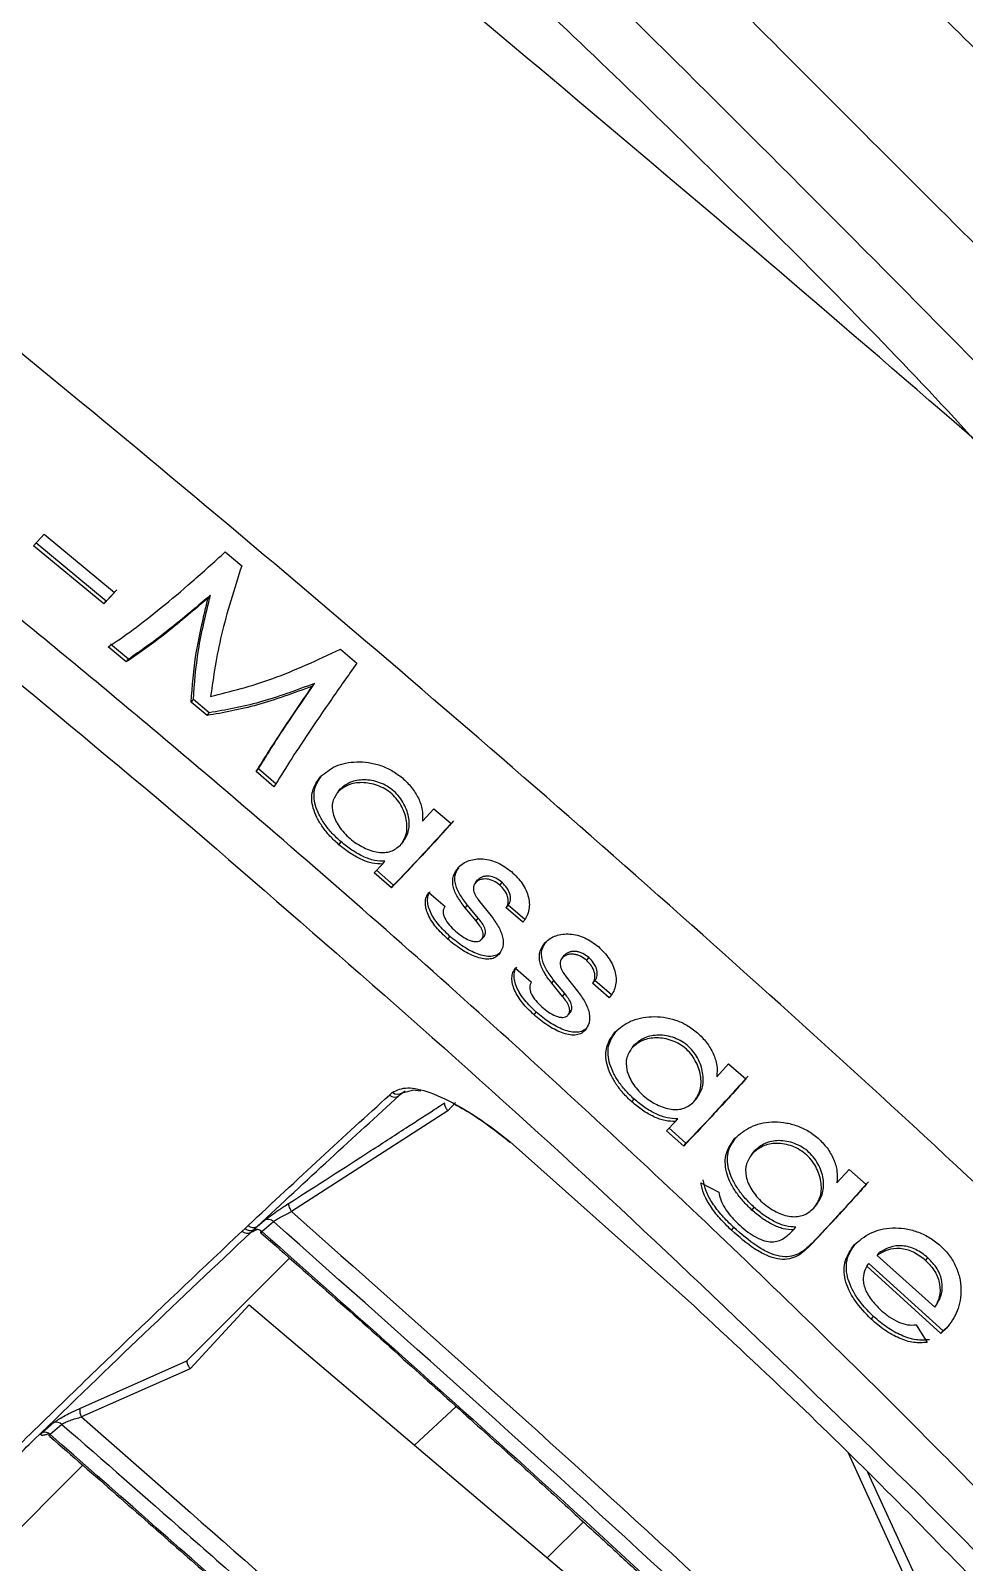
# Model space of a CAD drawing. Extents: x 400 to 501, y 484 to 634.
# Drawn here: x 485.621 to 487.942, y 580.376 to 584.184 of the extents above; entities that cross this region are included whole.
import ezdxf

# ---------------------------------------------------------------- set-up
doc = ezdxf.new("R2010")
doc.units = 0
doc.header["$MEASUREMENT"] = 0
doc.layers.add('DIM', color=3, linetype='Continuous')
doc.layers.add('GEOMETRY', color=3, linetype='Continuous', lineweight=25)

# ---------------------------------------------------------------- blocks, each defined once
blk = doc.blocks.new('2026 GRANDEE')
at = {"layer": 'GEOMETRY', "ltscale": 16}
for p, q in [((35.2034, -13.9366), (35.23, -13.908)), ((35.3781, -14.0816), (35.2034, -13.9366)), ((35.3836, -14.0747), (35.2089, -13.9298)), ((35.23, -13.908), (35.4046, -14.0531)), ((35.6798, -13.952), (35.7208, -13.9866)), ((35.4101, -14.0463), (35.3836, -14.0747)), ((35.4046, -14.0531), (35.3781, -14.0816)), ((35.3781, -14.0816), (35.3836, -14.0747)), ((35.6374, -14.0667), (35.6429, -14.0598)), ((35.4338, -14.2258), (35.3891, -14.1884)), ((35.4393, -14.2189), (35.3946, -14.1816)), ((35.9661, -14.1941), (36.007, -14.2288)), ((35.4338, -14.2258), (35.4393, -14.2189)), ((35.8967, -14.2859), (35.9022, -14.2791)), ((35.5951, -14.3256), (35.6006, -14.3188)), ((35.6401, -14.3521), (35.6006, -14.3188)), ((35.6346, -14.3589), (35.5951, -14.3256)), ((35.6346, -14.3589), (35.6401, -14.3521)), ((35.7568, -14.4984), (35.7623, -14.4916)), ((35.8011, -14.5362), (35.7568, -14.4984)), ((35.8066, -14.5294), (35.7623, -14.4916)), ((35.9636, -14.5443), (35.958, -14.5511)), ((35.9605, -14.5483), (35.966, -14.5415)), ((36.1704, -14.6216), (36.1986, -14.5905)), ((36.1986, -14.5905), (36.2418, -14.6275)), ((35.9624, -14.68), (35.9679, -14.6731)), ((36.1178, -14.6785), (36.1234, -14.6717)), ((36.05, -14.7501), (36.0713, -14.7281)), ((36.0713, -14.7281), (36.0768, -14.7213)), ((36.0931, -14.7874), (36.05, -14.7501)), ((36.0986, -14.7805), (36.0556, -14.7433)), ((36.3068, -14.7686), (36.3012, -14.7755)), ((36.3019, -14.7747), (36.3075, -14.7678)), ((36.3629, -14.7808), (36.3684, -14.7739)), ((36.0931, -14.7874), (36.0986, -14.7805)), ((36.1864, -14.799), (36.2264, -14.8338)), ((36.2764, -14.8369), (36.282, -14.8301)), ((36.3035, -14.8693), (36.2764, -14.8369)), ((36.309, -14.8625), (36.282, -14.8301)), ((36.3124, -14.8213), (36.3409, -14.857)), ((36.4195, -14.873), (36.378, -14.837)), ((36.3783, -14.8366), (36.3839, -14.8297)), ((36.425, -14.8662), (36.3835, -14.8302)), ((36.3035, -14.8693), (36.309, -14.8625)), ((36.233, -14.9147), (36.2386, -14.9079)), ((36.3179, -14.915), (36.3235, -14.9081)), ((36.5225, -14.9558), (36.5169, -14.9626)), ((36.5176, -14.9618), (36.5232, -14.955)), ((36.5786, -14.9678), (36.5842, -14.9609)), ((36.4017, -14.9866), (36.4416, -15.0215)), ((36.4917, -15.0246), (36.4972, -15.0178)), ((36.5185, -15.0572), (36.4917, -15.0246)), ((36.5241, -15.0504), (36.4972, -15.0178)), ((36.5278, -15.0087), (36.5561, -15.0446)), ((36.6348, -15.0605), (36.5934, -15.0244)), ((36.5938, -15.0239), (36.5993, -15.0171)), ((36.6404, -15.0537), (36.599, -15.0175)), ((36.5185, -15.0572), (36.5241, -15.0504)), ((36.4476, -15.1032), (36.4531, -15.0963)), ((36.5327, -15.1032), (36.5382, -15.0963)), ((36.6921, -15.1839), (36.6896, -15.1869)), ((36.6922, -15.184), (36.6977, -15.1772)), ((36.9021, -15.2572), (36.9313, -15.2249)), ((36.9313, -15.2249), (36.9742, -15.2624)), ((36.0882, -15.3025), (36.0959, -15.2955)), ((36.127, -15.2929), (36.1125, -15.3039)), ((36.1201, -15.2969), (36.1125, -15.3039)), ((36.1201, -15.2969), (36.1486, -15.2899)), ((36.1463, -15.2896), (36.1665, -15.2917)), ((36.2335, -15.3414), (35.8449, -15.592)), ((36.252, -15.3213), (36.2335, -15.3414)), ((36.6909, -15.3195), (36.6965, -15.3127)), ((36.8478, -15.3164), (36.8533, -15.3095)), ((36.7774, -15.3912), (36.7995, -15.3681)), ((36.8253, -15.4224), (36.7829, -15.3843)), ((36.7995, -15.3681), (36.805, -15.3613)), ((36.3761, -15.4099), (36.3877, -15.42)), ((36.3764, -15.4093), (36.388, -15.4192)), ((36.388, -15.4192), (36.8463, -15.8276)), ((36.8197, -15.4293), (36.7774, -15.3912)), ((36.8197, -15.4293), (36.8253, -15.4224)), ((36.9904, -15.4478), (36.9877, -15.4512)), ((36.9906, -15.4479), (36.9961, -15.4411)), ((37.2009, -15.5206), (37.2308, -15.4873)), ((37.2308, -15.4873), (37.2736, -15.525)), ((36.8627, -15.5204), (36.9075, -15.544)), ((37.1457, -15.5808), (37.1513, -15.574)), ((35.7596, -15.6291), (35.7779, -15.6138)), ((36.9894, -15.5885), (36.9949, -15.5817)), ((35.7217, -15.6409), (35.7294, -15.6341)), ((35.7294, -15.6341), (35.7368, -15.6268)), ((35.7444, -15.6433), (35.7504, -15.6374)), ((35.7504, -15.6374), (35.7596, -15.6291)), ((35.7666, -15.6385), (35.7689, -15.6453)), ((35.7707, -15.6414), (35.7999, -15.6169)), ((36.9386, -15.6385), (36.9442, -15.6317)), ((37.0889, -15.6418), (37.0928, -15.6377)), ((37.0928, -15.6377), (37.0983, -15.6308)), ((37.1328, -15.6784), (37.1383, -15.6715)), ((35.5848, -15.9633), (35.8398, -15.7079)), ((37.2747, -15.7283), (37.2803, -15.7215)), ((37.4648, -15.8887), (37.2803, -15.7215)), ((37.3008, -15.7011), (37.3063, -15.6943)), ((37.3008, -15.7011), (37.4439, -15.8299)), ((37.4213, -15.7136), (37.4268, -15.7068)), ((37.4592, -15.8955), (37.2747, -15.7283)), ((35.7394, -15.8237), (35.5926, -15.9832)), ((35.7394, -15.8237), (36.5716, -16.5305)), ((37.4439, -15.8299), (37.4495, -15.823)), ((37.286, -15.8598), (37.2915, -15.853)), ((37.3979, -15.8739), (37.4254, -15.9175)), ((37.4791, -15.8751), (37.4648, -15.8887)), ((37.4735, -15.882), (37.4592, -15.8955)), ((37.4592, -15.8955), (37.4648, -15.8887)), ((35.3186, -16.0814), (35.5848, -15.9633)), ((35.5926, -15.9832), (35.3229, -16.1028)), ((35.3002, -16.09), (35.3186, -16.0814)), ((36.2542, -16.0767), (36.1501, -16.1726)), ((35.2213, -16.146), (35.2249, -16.1419)), ((35.2249, -16.1419), (35.2541, -16.1169)), ((35.2736, -16.1212), (35.2444, -16.1462)), ((35.2438, -16.1508), (35.244, -16.1514)), ((34.9391, -16.6104), (35.3258, -16.2229)), ((37.7711, -17.3761), (37.2291, -16.1929)), ((37.7933, -17.3641), (37.2777, -16.2406)), ((36.4807, -16.4533), (36.5703, -16.3636))]:
    blk.add_line(p, q, dxfattribs=at)
for centre, radius, start, end in [((36.1012, -15.2883), 0.0192, 227.3554, 306.037), ((36.1089, -15.2814), 0.0192, 227.3308, 306.0549), ((35.7868, -15.63), 0.0186, 45.017, 118.7912), ((35.7347, -15.6268), 0.0192, 227.4912, 300.4207), ((35.7424, -15.6195), 0.0196, 228.1233, 294.1762), ((35.7498, -15.6126), 0.0192, 227.4862, 300.686), ((35.7574, -15.6549), 0.0189, 45.4949, 111.7127), ((35.3482, -16.0866), 0.03, 169.8881, 212.5047), ((35.2311, -16.16), 0.0191, 46.0826, 108.7939), ((35.2604, -16.135), 0.0191, 46.0633, 109.2344)]:
    blk.add_arc(centre, radius, start, end, dxfattribs=at)
for points, knots in [([(36.9464, -4.2423), (37.2144, -4.3889), (37.7476, -4.6804), (38.3461, -5.0481), (38.7578, -5.3149), (38.9927, -5.4716), (39.2291, -5.6336), (39.4813, -5.8116), (39.9332, -6.1406), (40.5669, -6.6341), (41.3463, -7.3052), (42.0186, -7.9447), (42.5944, -8.5411), (43.0838, -9.0854), (43.4716, -9.5484), (43.7677, -9.9209), (43.9793, -10.1965), (44.184, -10.4721), (44.3714, -10.733), (44.6491, -11.1316), (45.0105, -11.6808), (45.4523, -12.4067), (45.7251, -12.9062), (45.8621, -13.1572)], [0, 0, 0, 0, 0.071591, 0.14241, 0.164528, 0.186584, 0.208583, 0.231692, 0.258921, 0.339583, 0.419837, 0.499879, 0.556947, 0.614093, 0.671388, 0.698471, 0.72561, 0.752813, 0.778921, 0.800899, 0.866647, 0.932983, 1, 1, 1, 1]), ([(33.1112, -8.6122), (33.301, -8.8166), (33.6802, -9.2249), (34.2607, -9.8374), (34.8462, -10.4484), (35.4368, -11.0578), (36.0312, -11.6653), (36.6288, -12.2707), (37.2294, -12.8738), (37.8326, -13.4744), (38.4383, -14.0724), (39.0461, -14.6672), (39.6559, -15.2581), (40.2672, -15.8439), (40.8801, -16.4248), (41.2887, -16.8043), (41.4933, -16.9943)], [0, 0, 0, 0, 0.071643, 0.14309, 0.214489, 0.285889, 0.357236, 0.428542, 0.499851, 0.571188, 0.642541, 0.713932, 0.785365, 0.856798, 0.928296, 1, 1, 1, 1]), ([(38.8374, -14.8197), (38.8022, -14.782), (38.4988, -14.4574), (37.9155, -13.8556), (37.0879, -13.0154), (36.2484, -12.1872), (35.3987, -11.37), (34.5384, -10.5651), (33.6682, -9.7712), (33.08, -9.2542), (32.7855, -8.9953)], [0, 0, 0, 0, 0.0184337, 0.1586189, 0.298737, 0.4387906, 0.5788851, 0.7191168, 0.8593695, 1, 1, 1, 1]), ([(33.9473, -9.1847), (34.1002, -9.3342), (34.4079, -9.635), (34.8583, -10.0743), (35.2854, -10.4909), (35.6745, -10.8705), (36.0618, -11.2485), (36.4558, -11.6334), (36.8653, -12.0343), (37.205, -12.3676), (37.478, -12.6357), (37.687, -12.841), (37.8968, -13.0474), (38.1182, -13.2654), (38.3623, -13.5059), (38.6355, -13.7754), (38.9498, -14.0858), (39.3071, -14.439), (39.7095, -14.837), (40.1476, -15.2705), (40.6071, -15.7254), (40.921, -16.0353), (41.0767, -16.1891)], [0, 0, 0, 0, 0.064169, 0.129138, 0.188802, 0.243183, 0.292269, 0.351201, 0.408497, 0.464259, 0.494029, 0.523343, 0.552198, 0.58236, 0.616633, 0.655052, 0.697622, 0.749248, 0.805908, 0.86759, 0.934316, 1, 1, 1, 1]), ([(39.5251, -15.4518), (39.298, -15.2418), (38.7513, -14.7364), (37.8656, -13.9502), (36.8722, -13.0923), (35.8636, -12.2493), (34.8415, -11.4221), (33.8077, -10.6101), (33.1093, -10.0836), (32.76, -9.8203)], [0, 0, 0, 0, 0.105959, 0.254966, 0.403973, 0.55298, 0.701986, 0.850993, 1, 1, 1, 1]), ([(39.7927, -17.8288), (39.5267, -17.5294), (38.9972, -16.9336), (38.1493, -16.0898), (37.2847, -15.2735), (36.3973, -14.4849), (35.4987, -13.7223), (34.5911, -12.9819), (33.6654, -12.2723), (32.7101, -11.589), (32.0461, -11.1694), (31.7122, -10.9583)], [0, 0, 0, 0, 0.113392, 0.225638, 0.337341, 0.448782, 0.560233, 0.669481, 0.778832, 0.888788, 1, 1, 1, 1]), ([(39.3403, -18.3188), (39.2421, -18.1952), (39.0437, -17.9454), (38.7328, -17.5736), (38.408, -17.1999), (38.0687, -16.8252), (37.7247, -16.4607), (37.3161, -16.0443), (36.8313, -15.573), (36.2474, -15.036), (35.7044, -14.5629), (35.2225, -14.1602), (34.82, -13.8352), (34.4245, -13.527), (34.0364, -13.2352), (33.6442, -12.9511), (33.1606, -12.6142), (32.5822, -12.2331), (31.9193, -11.8235), (31.474, -11.572), (31.2546, -11.448)], [0, 0, 0, 0, 0.044709, 0.090349, 0.13691, 0.184379, 0.232745, 0.277954, 0.348418, 0.422679, 0.500679, 0.550525, 0.598903, 0.645795, 0.691185, 0.735062, 0.781563, 0.856423, 0.929252, 1, 1, 1, 1]), ([(37.9604, -12.6484), (37.9151, -12.6218), (37.8245, -12.5687), (37.6958, -12.4556), (37.5832, -12.3276), (37.4949, -12.1898), (37.4376, -12.0519), (37.4163, -11.9223), (37.433, -11.8091), (37.4869, -11.7189), (37.5752, -11.6576), (37.6919, -11.6297), (37.8281, -11.638), (37.9731, -11.683), (38.1162, -11.7625), (38.2467, -11.8717), (38.3561, -12.0032), (38.4369, -12.1481), (38.4844, -12.2954), (38.4966, -12.4345), (38.473, -12.5547), (38.4163, -12.6473), (38.3306, -12.706), (38.2214, -12.726), (38.0958, -12.7098), (38.0055, -12.6688), (37.9604, -12.6484)], [0, 0, 0, 0, 0.041607, 0.083241, 0.124868, 0.166463, 0.208051, 0.249701, 0.291426, 0.333201, 0.37497, 0.4167, 0.458391, 0.500024, 0.541607, 0.583193, 0.624799, 0.666416, 0.708056, 0.749714, 0.791382, 0.833124, 0.874939, 0.916728, 0.958401, 1, 1, 1, 1]), ([(37.9594, -12.6203), (37.9168, -12.5955), (37.8316, -12.5458), (37.7107, -12.4397), (37.6051, -12.3194), (37.5224, -12.1899), (37.469, -12.0602), (37.4492, -11.9383), (37.4652, -11.8318), (37.516, -11.7471), (37.5988, -11.6896), (37.708, -11.6636), (37.8356, -11.6716), (37.9714, -11.7142), (38.1054, -11.7889), (38.2279, -11.8915), (38.3306, -12.0149), (38.4066, -12.1506), (38.4516, -12.2886), (38.4632, -12.4188), (38.4413, -12.5315), (38.388, -12.6183), (38.3075, -12.6736), (38.2048, -12.6926), (38.0866, -12.6777), (38.0018, -12.6394), (37.9594, -12.6203)], [0, 0, 0, 0, 0.0416097, 0.0832712, 0.1249233, 0.1665133, 0.2080778, 0.2497104, 0.2914462, 0.3332399, 0.3750131, 0.4167296, 0.4584063, 0.500035, 0.5416251, 0.5832174, 0.6248277, 0.6664521, 0.7080958, 0.749746, 0.7913984, 0.8331401, 0.8749695, 0.9167622, 0.958421, 1, 1, 1, 1]), ([(37.5487, -13.6807), (37.546, -13.6777), (37.3752, -13.4895), (37.0185, -13.1291), (36.4814, -12.602), (36.11, -12.2679), (35.9245, -12.101)], [0, 0, 0, 0, 0.005367, 0.337184, 0.669008, 1, 1, 1, 1]), ([(33.5492, -13.0208), (33.8883, -13.2723), (34.5663, -13.7755), (35.2143, -14.3166), (35.5383, -14.5872)], [0, 0, 0, 0, 0.499989, 1, 1, 1, 1]), ([(35.3891, -14.1884), (35.409, -14.1749), (35.4489, -14.1479), (35.5199, -14.0921), (35.5968, -14.0275), (35.6521, -13.9772), (35.6798, -13.952)], [0, 0, 0, 0, 0.250228, 0.500411, 0.750313, 1, 1, 1, 1]), ([(35.7208, -13.9866), (35.7022, -14.0451), (35.6649, -14.1623), (35.6506, -14.2618), (35.6435, -14.3116)], [0, 0, 0, 0, 0.498875, 1, 1, 1, 1]), ([(35.6374, -14.0667), (35.5993, -14.0991), (35.5231, -14.164), (35.4636, -14.2052), (35.4338, -14.2258)], [0, 0, 0, 0, 0.49944, 1, 1, 1, 1]), ([(35.6429, -14.0598), (35.6048, -14.0923), (35.5286, -14.1571), (35.4691, -14.1983), (35.4393, -14.2189)], [0, 0, 0, 0, 0.49944, 1, 1, 1, 1]), ([(35.5951, -14.3256), (35.598, -14.2861), (35.6038, -14.2073), (35.6262, -14.1135), (35.6374, -14.0667)], [0, 0, 0, 0, 0.501545, 1, 1, 1, 1]), ([(35.6006, -14.3188), (35.6035, -14.2793), (35.6093, -14.2005), (35.6317, -14.1066), (35.6429, -14.0598)], [0, 0, 0, 0, 0.501545, 1, 1, 1, 1]), ([(35.6435, -14.3116), (35.6942, -14.2989), (35.7959, -14.2734), (35.9092, -14.2206), (35.9661, -14.1941)], [0, 0, 0, 0, 0.4980961, 1, 1, 1, 1]), ([(36.007, -14.2288), (35.9855, -14.2593), (35.9425, -14.3202), (35.8866, -14.4024), (35.8378, -14.4764), (35.8133, -14.5163), (35.8011, -14.5362)], [0, 0, 0, 0, 0.250758, 0.500634, 0.750297, 1, 1, 1, 1]), ([(35.9022, -14.2791), (35.8558, -14.2963), (35.763, -14.3305), (35.681, -14.3449), (35.6401, -14.3521)], [0, 0, 0, 0, 0.5012348, 1, 1, 1, 1]), ([(35.7623, -14.4916), (35.7809, -14.4617), (35.8181, -14.4019), (35.8742, -14.3201), (35.9022, -14.2791)], [0, 0, 0, 0, 0.499151, 1, 1, 1, 1]), ([(35.8967, -14.2859), (35.8502, -14.3031), (35.7575, -14.3374), (35.6755, -14.3518), (35.6346, -14.3589)], [0, 0, 0, 0, 0.5012348, 1, 1, 1, 1]), ([(35.7568, -14.4984), (35.7753, -14.4686), (35.8125, -14.4087), (35.8686, -14.3269), (35.8967, -14.2859)], [0, 0, 0, 0, 0.499151, 1, 1, 1, 1]), ([(35.9679, -14.6731), (35.9604, -14.6661), (35.9452, -14.6522), (35.9269, -14.6292), (35.9126, -14.6057), (35.9006, -14.5749), (35.8984, -14.5397), (35.9128, -14.5188), (35.9195, -14.509)], [0, 0, 0, 0, 0.1303053, 0.2600047, 0.3895688, 0.5189541, 0.7763028, 1, 1, 1, 1]), ([(35.9167, -14.5109), (35.9284, -14.5013), (35.9516, -14.482), (35.997, -14.4728), (36.0359, -14.4749), (36.0658, -14.4822), (36.0949, -14.4947), (36.1119, -14.5076), (36.1204, -14.514)], [0, 0, 0, 0, 0.249959, 0.499086, 0.624856, 0.749853, 0.874475, 1, 1, 1, 1]), ([(35.9624, -14.68), (35.9548, -14.673), (35.9397, -14.6591), (35.9213, -14.636), (35.9071, -14.6126), (35.895, -14.5817), (35.8931, -14.5446), (35.9088, -14.5222), (35.9167, -14.5109)], [0, 0, 0, 0, 0.1257419, 0.2508992, 0.3759258, 0.50078, 0.7491162, 1, 1, 1, 1]), ([(36.1154, -14.6813), (36.1209, -14.6732), (36.1319, -14.6569), (36.1328, -14.622), (36.1229, -14.5914), (36.1083, -14.5686), (36.0942, -14.5532), (36.0771, -14.5409), (36.0583, -14.5322), (36.0388, -14.5269), (36.0134, -14.5247), (35.9837, -14.5297), (35.9682, -14.5421), (35.9605, -14.5483)], [0, 0, 0, 0, 0.124941, 0.249421, 0.374601, 0.436972, 0.49901, 0.561009, 0.623456, 0.686511, 0.749662, 0.874663, 1, 1, 1, 1]), ([(36.1209, -14.6745), (36.1264, -14.6663), (36.1374, -14.6501), (36.1384, -14.6152), (36.1284, -14.5846), (36.1138, -14.5618), (36.0998, -14.5464), (36.0827, -14.5341), (36.0638, -14.5253), (36.0443, -14.5201), (36.0189, -14.5179), (35.9892, -14.5228), (35.9738, -14.5353), (35.966, -14.5415)], [0, 0, 0, 0, 0.124941, 0.249421, 0.374601, 0.436972, 0.49901, 0.561009, 0.623456, 0.686511, 0.749662, 0.874663, 1, 1, 1, 1]), ([(36.1204, -14.514), (36.1284, -14.5217), (36.1443, -14.5369), (36.1611, -14.5644), (36.1714, -14.5937), (36.1707, -14.6123), (36.1704, -14.6216)], [0, 0, 0, 0, 0.25143, 0.50055, 0.749437, 1, 1, 1, 1]), ([(35.9605, -14.5483), (35.9552, -14.556), (35.9446, -14.5714), (35.9457, -14.5973), (35.9534, -14.6188), (35.9627, -14.635), (35.975, -14.6507), (35.9898, -14.6651), (36.0065, -14.6775), (36.0241, -14.6876), (36.0422, -14.695), (36.0656, -14.7005), (36.0931, -14.6991), (36.1079, -14.6873), (36.1154, -14.6813)], [0, 0, 0, 0, 0.125026, 0.249374, 0.312105, 0.374725, 0.437123, 0.499412, 0.561783, 0.624315, 0.687119, 0.750176, 0.874873, 1, 1, 1, 1]), ([(35.5383, -14.5872), (35.8577, -14.8631), (36.4964, -15.4149), (37.1023, -16.0022), (37.4052, -16.2959)], [0, 0, 0, 0, 0.499996, 1, 1, 1, 1]), ([(36.2474, -14.6207), (36.2191, -14.6518), (36.1624, -14.7142), (36.1199, -14.7584), (36.0986, -14.7805)], [0, 0, 0, 0, 0.498764, 1, 1, 1, 1]), ([(36.2418, -14.6275), (36.2136, -14.6586), (36.1569, -14.721), (36.1144, -14.7652), (36.0931, -14.7874)], [0, 0, 0, 0, 0.498764, 1, 1, 1, 1]), ([(36.0713, -14.7281), (36.0628, -14.7279), (36.0458, -14.7275), (36.0173, -14.7169), (35.9888, -14.7011), (35.9712, -14.687), (35.9624, -14.68)], [0, 0, 0, 0, 0.249128, 0.497616, 0.748224, 1, 1, 1, 1]), ([(36.0768, -14.7213), (36.0683, -14.7211), (36.0514, -14.7207), (36.0229, -14.71), (35.9944, -14.6943), (35.9768, -14.6802), (35.9679, -14.6731)], [0, 0, 0, 0, 0.249128, 0.497616, 0.748224, 1, 1, 1, 1]), ([(36.2764, -14.8369), (36.2699, -14.8283), (36.2569, -14.8112), (36.2465, -14.7878), (36.2448, -14.7699), (36.2476, -14.7531), (36.255, -14.743), (36.2599, -14.7363)], [0, 0, 0, 0, 0.251798, 0.500101, 0.624373, 0.748713, 1, 1, 1, 1]), ([(36.282, -14.8301), (36.2754, -14.8215), (36.2625, -14.8043), (36.252, -14.7809), (36.2503, -14.7631), (36.2524, -14.7489), (36.2581, -14.7411), (36.2613, -14.7365)], [0, 0, 0, 0, 0.274621, 0.5454296, 0.680965, 0.8165755, 1, 1, 1, 1]), ([(36.2599, -14.7363), (36.2637, -14.7329), (36.2711, -14.7259), (36.2861, -14.7191), (36.3028, -14.7153), (36.3269, -14.7149), (36.3591, -14.7232), (36.3808, -14.739), (36.3917, -14.7469)], [0, 0, 0, 0, 0.1258699, 0.2511273, 0.3760229, 0.5007099, 0.748996, 1, 1, 1, 1]), ([(36.3019, -14.7747), (36.3008, -14.7762), (36.2985, -14.7792), (36.297, -14.7848), (36.2968, -14.7908), (36.2986, -14.7992), (36.3036, -14.8097), (36.3094, -14.8174), (36.3124, -14.8213)], [0, 0, 0, 0, 0.125621, 0.2505725, 0.3755658, 0.5005044, 0.7490474, 1, 1, 1, 1]), ([(36.3629, -14.7808), (36.3579, -14.777), (36.3478, -14.7695), (36.333, -14.7652), (36.3218, -14.7651), (36.314, -14.7667), (36.3071, -14.7698), (36.3037, -14.7731), (36.3019, -14.7747)], [0, 0, 0, 0, 0.249463, 0.497956, 0.623264, 0.748377, 0.873965, 1, 1, 1, 1]), ([(36.3684, -14.7739), (36.3634, -14.7701), (36.3534, -14.7626), (36.3385, -14.7584), (36.3273, -14.7582), (36.3195, -14.7598), (36.3127, -14.763), (36.3092, -14.7662), (36.3075, -14.7678)], [0, 0, 0, 0, 0.249463, 0.497956, 0.623264, 0.748377, 0.873965, 1, 1, 1, 1]), ([(36.3835, -14.8302), (36.3848, -14.8283), (36.3874, -14.8246), (36.3892, -14.8177), (36.3893, -14.8101), (36.3871, -14.7998), (36.381, -14.7867), (36.3726, -14.7782), (36.3684, -14.7739)], [0, 0, 0, 0, 0.125132, 0.25008, 0.375342, 0.500708, 0.750342, 1, 1, 1, 1]), ([(36.3917, -14.7469), (36.4013, -14.7564), (36.4203, -14.7753), (36.4337, -14.8054), (36.4367, -14.829), (36.4346, -14.8457), (36.429, -14.8609), (36.4227, -14.869), (36.4195, -14.873)], [0, 0, 0, 0, 0.250129, 0.498649, 0.623941, 0.748566, 0.873835, 1, 1, 1, 1]), ([(36.233, -14.9147), (36.223, -14.9051), (36.203, -14.886), (36.1857, -14.8588), (36.1783, -14.838), (36.1769, -14.8233), (36.1791, -14.8098), (36.184, -14.8026), (36.1864, -14.799)], [0, 0, 0, 0, 0.250013, 0.498388, 0.623594, 0.748657, 0.874, 1, 1, 1, 1]), ([(36.2386, -14.9079), (36.2285, -14.8983), (36.2085, -14.8791), (36.1912, -14.852), (36.1839, -14.8312), (36.1825, -14.8165), (36.1842, -14.8046), (36.1881, -14.7987), (36.1895, -14.7964)], [0, 0, 0, 0, 0.262323, 0.522928, 0.6543, 0.78552, 0.917036, 1, 1, 1, 1]), ([(36.378, -14.837), (36.3793, -14.8352), (36.3819, -14.8315), (36.3837, -14.8245), (36.3837, -14.817), (36.3815, -14.8066), (36.3755, -14.7935), (36.3671, -14.785), (36.3629, -14.7808)], [0, 0, 0, 0, 0.125132, 0.25008, 0.375342, 0.500708, 0.750342, 1, 1, 1, 1]), ([(36.2264, -14.8338), (36.2251, -14.8356), (36.2225, -14.8393), (36.2215, -14.8465), (36.2226, -14.8545), (36.2269, -14.8658), (36.2365, -14.8801), (36.247, -14.8899), (36.2523, -14.8948)], [0, 0, 0, 0, 0.125206, 0.250183, 0.375314, 0.500732, 0.75028, 1, 1, 1, 1]), ([(36.3171, -14.9159), (36.3181, -14.9146), (36.3202, -14.912), (36.3217, -14.9068), (36.3215, -14.9009), (36.3192, -14.8923), (36.3133, -14.8814), (36.3067, -14.8734), (36.3035, -14.8693)], [0, 0, 0, 0, 0.1252791, 0.2500771, 0.3750778, 0.5003916, 0.7496597, 1, 1, 1, 1]), ([(36.3226, -14.9091), (36.3236, -14.9078), (36.3257, -14.9052), (36.3272, -14.9), (36.3271, -14.894), (36.3247, -14.8855), (36.3188, -14.8746), (36.3123, -14.8665), (36.309, -14.8625)], [0, 0, 0, 0, 0.125279, 0.250077, 0.375078, 0.500392, 0.74966, 1, 1, 1, 1]), ([(36.3409, -14.857), (36.3473, -14.8656), (36.3599, -14.8827), (36.3695, -14.9059), (36.3715, -14.9232), (36.3698, -14.9392), (36.3637, -14.9479), (36.3597, -14.9537)], [0, 0, 0, 0, 0.251033, 0.498926, 0.623586, 0.748545, 1, 1, 1, 1]), ([(36.3597, -14.9537), (36.3563, -14.9565), (36.3496, -14.9622), (36.3354, -14.9653), (36.3191, -14.964), (36.2959, -14.9571), (36.2657, -14.9413), (36.2439, -14.9236), (36.233, -14.9147)], [0, 0, 0, 0, 0.125627, 0.250266, 0.375161, 0.501018, 0.749761, 1, 1, 1, 1]), ([(36.3652, -14.9469), (36.3618, -14.9497), (36.3551, -14.9553), (36.3409, -14.9585), (36.3246, -14.9572), (36.3014, -14.9502), (36.2712, -14.9345), (36.2495, -14.9167), (36.2386, -14.9079)], [0, 0, 0, 0, 0.125627, 0.250266, 0.375161, 0.501018, 0.749761, 1, 1, 1, 1]), ([(36.2523, -14.8948), (36.2577, -14.8993), (36.2686, -14.9083), (36.2838, -14.9168), (36.2958, -14.9206), (36.3043, -14.9213), (36.3118, -14.9201), (36.3153, -14.9173), (36.3171, -14.9159)], [0, 0, 0, 0, 0.250946, 0.499251, 0.624734, 0.750012, 0.874649, 1, 1, 1, 1]), ([(36.4917, -15.0246), (36.4852, -15.0159), (36.4723, -14.9987), (36.462, -14.9751), (36.4603, -14.9571), (36.4633, -14.9401), (36.4707, -14.93), (36.4757, -14.9232)], [0, 0, 0, 0, 0.251783, 0.500072, 0.624344, 0.748695, 1, 1, 1, 1]), ([(36.4972, -15.0178), (36.4907, -15.0091), (36.4778, -14.9918), (36.4675, -14.9682), (36.4659, -14.9502), (36.4681, -14.936), (36.4738, -14.928), (36.4771, -14.9235)], [0, 0, 0, 0, 0.274499, 0.545189, 0.680673, 0.816244, 1, 1, 1, 1]), ([(36.4757, -14.9232), (36.4795, -14.9197), (36.487, -14.9128), (36.502, -14.9059), (36.5187, -14.902), (36.5429, -14.9015), (36.5752, -14.9097), (36.5969, -14.9256), (36.6078, -14.9335)], [0, 0, 0, 0, 0.125882, 0.25115, 0.376045, 0.500728, 0.749011, 1, 1, 1, 1]), ([(36.5176, -14.9618), (36.5165, -14.9633), (36.5142, -14.9663), (36.5126, -14.9719), (36.5124, -14.978), (36.5141, -14.9864), (36.519, -14.9971), (36.5249, -15.0048), (36.5278, -15.0087)], [0, 0, 0, 0, 0.125625, 0.250582, 0.375568, 0.500489, 0.749031, 1, 1, 1, 1]), ([(36.5786, -14.9678), (36.5736, -14.9639), (36.5661, -14.9582), (36.5547, -14.9539), (36.546, -14.9521), (36.5375, -14.9521), (36.5297, -14.9537), (36.5228, -14.9569), (36.5194, -14.9602), (36.5176, -14.9618)], [0, 0, 0, 0, 0.249141, 0.373938, 0.498554, 0.623725, 0.748685, 0.874113, 1, 1, 1, 1]), ([(36.5842, -14.9609), (36.5792, -14.9571), (36.5717, -14.9514), (36.5602, -14.9471), (36.5515, -14.9453), (36.5431, -14.9452), (36.5353, -14.9469), (36.5284, -14.95), (36.5249, -14.9533), (36.5232, -14.955)], [0, 0, 0, 0, 0.2491409, 0.373938, 0.4985542, 0.6237251, 0.7486846, 0.8741126, 1, 1, 1, 1]), ([(36.599, -15.0175), (36.6003, -15.0157), (36.603, -15.012), (36.6048, -15.0049), (36.6049, -14.9974), (36.6028, -14.9869), (36.5968, -14.9737), (36.5884, -14.9652), (36.5842, -14.9609)], [0, 0, 0, 0, 0.125132, 0.250079, 0.375347, 0.500699, 0.750326, 1, 1, 1, 1]), ([(36.6078, -14.9335), (36.6173, -14.9431), (36.6363, -14.9621), (36.6496, -14.9924), (36.6524, -15.0162), (36.6502, -15.033), (36.6445, -15.0483), (36.6381, -15.0565), (36.6348, -15.0605)], [0, 0, 0, 0, 0.250121, 0.498624, 0.623907, 0.748542, 0.873827, 1, 1, 1, 1]), ([(36.4476, -15.1032), (36.4376, -15.0935), (36.4177, -15.0743), (36.4006, -15.0469), (36.3934, -15.0259), (36.3921, -15.011), (36.3944, -14.9975), (36.3993, -14.9902), (36.4017, -14.9866)], [0, 0, 0, 0, 0.250008, 0.49839, 0.623598, 0.748656, 0.874, 1, 1, 1, 1]), ([(36.4531, -15.0963), (36.4431, -15.0867), (36.4232, -15.0674), (36.4061, -15.04), (36.3989, -15.019), (36.3977, -15.0042), (36.3995, -14.9922), (36.4033, -14.9863), (36.4048, -14.9839)], [0, 0, 0, 0, 0.262206, 0.522707, 0.654024, 0.785184, 0.916643, 1, 1, 1, 1]), ([(36.5934, -15.0244), (36.5948, -15.0225), (36.5974, -15.0188), (36.5992, -15.0118), (36.5993, -15.0042), (36.5972, -14.9938), (36.5912, -14.9806), (36.5828, -14.972), (36.5786, -14.9678)], [0, 0, 0, 0, 0.1251322, 0.2500789, 0.3753472, 0.5006993, 0.7503263, 1, 1, 1, 1]), ([(36.4416, -15.0215), (36.4403, -15.0234), (36.4376, -15.0271), (36.4365, -15.0344), (36.4376, -15.0425), (36.4418, -15.0538), (36.4513, -15.0682), (36.4618, -15.0781), (36.467, -15.0831)], [0, 0, 0, 0, 0.1252007, 0.2501722, 0.3753002, 0.5007111, 0.750261, 1, 1, 1, 1]), ([(36.5318, -15.1042), (36.5329, -15.1029), (36.535, -15.1002), (36.5365, -15.095), (36.5364, -15.089), (36.5341, -15.0804), (36.5283, -15.0694), (36.5218, -15.0613), (36.5185, -15.0572)], [0, 0, 0, 0, 0.125279, 0.250079, 0.375087, 0.500396, 0.749665, 1, 1, 1, 1]), ([(36.5374, -15.0973), (36.5384, -15.096), (36.5405, -15.0934), (36.542, -15.0881), (36.542, -15.0821), (36.5397, -15.0735), (36.5338, -15.0625), (36.5273, -15.0544), (36.5241, -15.0504)], [0, 0, 0, 0, 0.125279, 0.250079, 0.375087, 0.500396, 0.749665, 1, 1, 1, 1]), ([(36.5561, -15.0446), (36.5625, -15.0533), (36.575, -15.0705), (36.5845, -15.0939), (36.5864, -15.1113), (36.5845, -15.1275), (36.5784, -15.1363), (36.5743, -15.1422)], [0, 0, 0, 0, 0.251026, 0.498917, 0.623579, 0.748543, 1, 1, 1, 1]), ([(36.5743, -15.1422), (36.5709, -15.145), (36.5641, -15.1508), (36.5498, -15.154), (36.5335, -15.1527), (36.5103, -15.1458), (36.4801, -15.13), (36.4585, -15.1121), (36.4476, -15.1032)], [0, 0, 0, 0, 0.125632, 0.250272, 0.375166, 0.501024, 0.749758, 1, 1, 1, 1]), ([(36.5798, -15.1353), (36.5764, -15.1382), (36.5696, -15.1439), (36.5554, -15.1471), (36.5391, -15.1459), (36.5158, -15.139), (36.4857, -15.1231), (36.464, -15.1053), (36.4531, -15.0963)], [0, 0, 0, 0, 0.125632, 0.250272, 0.375166, 0.501024, 0.749758, 1, 1, 1, 1]), ([(36.467, -15.0831), (36.4725, -15.0876), (36.4833, -15.0966), (36.4985, -15.1052), (36.5105, -15.1089), (36.519, -15.1097), (36.5266, -15.1084), (36.5301, -15.1056), (36.5318, -15.1042)], [0, 0, 0, 0, 0.25095, 0.499252, 0.624726, 0.749996, 0.87464, 1, 1, 1, 1]), ([(36.6489, -15.1459), (36.6608, -15.136), (36.6844, -15.1162), (36.7301, -15.1065), (36.7692, -15.108), (36.7992, -15.115), (36.8285, -15.1277), (36.8455, -15.1409), (36.854, -15.1474)], [0, 0, 0, 0, 0.249759, 0.498829, 0.624122, 0.749066, 0.874321, 1, 1, 1, 1]), ([(36.6909, -15.3195), (36.6835, -15.3124), (36.6686, -15.2981), (36.6507, -15.2744), (36.637, -15.2503), (36.6256, -15.2186), (36.6246, -15.1805), (36.6408, -15.1575), (36.6489, -15.1459)], [0, 0, 0, 0, 0.125719, 0.250854, 0.37588, 0.500743, 0.749096, 1, 1, 1, 1]), ([(36.6965, -15.3127), (36.689, -15.3055), (36.6741, -15.2912), (36.6562, -15.2676), (36.6425, -15.2435), (36.6311, -15.2118), (36.6299, -15.1757), (36.6447, -15.1542), (36.6516, -15.1442)], [0, 0, 0, 0, 0.1302977, 0.2599903, 0.389569, 0.5189791, 0.7763769, 1, 1, 1, 1]), ([(36.8507, -15.3125), (36.8565, -15.3041), (36.8679, -15.2873), (36.8697, -15.2517), (36.8606, -15.2204), (36.8465, -15.1971), (36.8326, -15.1814), (36.8155, -15.1687), (36.7966, -15.1599), (36.7769, -15.1546), (36.7514, -15.1526), (36.7214, -15.1579), (36.7056, -15.1707), (36.6977, -15.1772)], [0, 0, 0, 0, 0.124861, 0.249326, 0.374407, 0.436717, 0.498901, 0.561112, 0.623652, 0.686706, 0.74969, 0.874546, 1, 1, 1, 1]), ([(36.854, -15.1474), (36.8619, -15.1553), (36.8777, -15.1709), (36.8939, -15.1991), (36.9038, -15.2289), (36.9027, -15.2478), (36.9021, -15.2572)], [0, 0, 0, 0, 0.25235, 0.50275, 0.750668, 1, 1, 1, 1]), ([(36.6922, -15.184), (36.6867, -15.1919), (36.6758, -15.2077), (36.6762, -15.2342), (36.6834, -15.2562), (36.6923, -15.2729), (36.7043, -15.289), (36.7189, -15.3038), (36.7354, -15.3165), (36.753, -15.3268), (36.771, -15.3342), (36.7946, -15.3396), (36.8224, -15.3378), (36.8376, -15.3255), (36.8452, -15.3193)], [0, 0, 0, 0, 0.12499, 0.249364, 0.312143, 0.374762, 0.437131, 0.499404, 0.561771, 0.624289, 0.687076, 0.750133, 0.874832, 1, 1, 1, 1]), ([(36.8452, -15.3193), (36.8509, -15.3109), (36.8624, -15.2941), (36.8642, -15.2585), (36.8551, -15.2273), (36.841, -15.2039), (36.8271, -15.1882), (36.81, -15.1756), (36.791, -15.1667), (36.7714, -15.1615), (36.7458, -15.1594), (36.7159, -15.1648), (36.7001, -15.1776), (36.6922, -15.184)], [0, 0, 0, 0, 0.124861, 0.249326, 0.374407, 0.436717, 0.498901, 0.561112, 0.623652, 0.686706, 0.74969, 0.874546, 1, 1, 1, 1]), ([(36.9742, -15.2624), (36.9451, -15.2946), (36.8866, -15.3592), (36.8421, -15.4059), (36.8197, -15.4293)], [0, 0, 0, 0, 0.498859, 1, 1, 1, 1]), ([(36.9798, -15.2555), (36.9506, -15.2877), (36.8921, -15.3523), (36.8476, -15.399), (36.8253, -15.4224)], [0, 0, 0, 0, 0.498859, 1, 1, 1, 1]), ([(35.7368, -15.6268), (35.7975, -15.5701), (35.9188, -15.4568), (36.0317, -15.3539), (36.0882, -15.3025)], [0, 0, 0, 0, 0.499983, 1, 1, 1, 1]), ([(35.7596, -15.6291), (35.8204, -15.5725), (35.9423, -15.4588), (36.0556, -15.3556), (36.1125, -15.3039)], [0, 0, 0, 0, 0.498629, 1, 1, 1, 1]), ([(36.0959, -15.2955), (36.107, -15.2902), (36.1282, -15.28), (36.1887, -15.2937), (36.254, -15.3248), (36.3193, -15.3654), (36.3565, -15.394), (36.3764, -15.4093)], [0, 0, 0, 0, 0.236085, 0.451986, 0.692422, 0.835912, 1, 1, 1, 1]), ([(35.839, -15.571), (35.9068, -15.5276), (36.0059, -15.4641), (36.1259, -15.3865), (36.1842, -15.3486), (36.2131, -15.3298), (36.2217, -15.3242), (36.2245, -15.3224), (36.2255, -15.3218)], [0, 0, 0, 0, 0.525191, 0.767852, 0.932622, 0.97854, 0.992331, 1, 1, 1, 1]), ([(36.2255, -15.3218), (36.2252, -15.3222), (36.2246, -15.323), (36.2246, -15.3255), (36.2256, -15.3294), (36.2281, -15.3342), (36.2309, -15.3383), (36.2326, -15.3404), (36.2335, -15.3414)], [0, 0, 0, 0, 0.138147, 0.268998, 0.501478, 0.734972, 0.86457, 1, 1, 1, 1]), ([(36.249, -15.3245), (36.2668, -15.3344), (36.3075, -15.3569), (36.3532, -15.3924), (36.3789, -15.4123)], [0, 0, 0, 0, 0.437257, 1, 1, 1, 1]), ([(36.7995, -15.3681), (36.7909, -15.368), (36.7738, -15.3678), (36.7453, -15.3571), (36.717, -15.3411), (36.6996, -15.3267), (36.6909, -15.3195)], [0, 0, 0, 0, 0.249093, 0.497559, 0.748194, 1, 1, 1, 1]), ([(36.805, -15.3613), (36.7965, -15.3612), (36.7794, -15.3609), (36.7509, -15.3502), (36.7226, -15.3343), (36.7052, -15.3199), (36.6965, -15.3127)], [0, 0, 0, 0, 0.249093, 0.497559, 0.748194, 1, 1, 1, 1]), ([(36.9472, -15.4099), (36.9592, -15.3996), (36.983, -15.3791), (37.0287, -15.3681), (37.0682, -15.3697), (37.0985, -15.377), (37.1281, -15.3897), (37.1452, -15.4029), (37.1538, -15.4095)], [0, 0, 0, 0, 0.250279, 0.4980642, 0.6233291, 0.7486562, 0.8739812, 1, 1, 1, 1]), ([(36.3769, -15.4104), (36.3768, -15.4105), (36.3761, -15.4107), (36.3763, -15.4099), (36.3764, -15.4093)], [0, 0, 0, 0, 0.251018, 1, 1, 1, 1]), ([(36.388, -15.4192), (36.3877, -15.4197), (36.3873, -15.4203), (36.3877, -15.4199), (36.3879, -15.4198)], [0, 0, 0, 0, 0.6565127, 1, 1, 1, 1]), ([(36.9894, -15.5885), (36.9818, -15.5812), (36.9667, -15.5666), (36.9483, -15.5424), (36.934, -15.5176), (36.925, -15.4929), (36.9222, -15.4693), (36.9258, -15.4397), (36.9386, -15.4219), (36.9472, -15.4099)], [0, 0, 0, 0, 0.1258048, 0.2509755, 0.3756018, 0.4999864, 0.6242426, 0.7489787, 1, 1, 1, 1]), ([(36.9949, -15.5817), (36.9874, -15.5744), (36.9723, -15.5597), (36.9538, -15.5355), (36.9396, -15.5108), (36.9305, -15.4861), (36.9278, -15.4625), (36.9309, -15.435), (36.9424, -15.4188), (36.9497, -15.4086)], [0, 0, 0, 0, 0.130546, 0.260433, 0.389756, 0.518828, 0.647767, 0.777203, 1, 1, 1, 1]), ([(37.1429, -15.5841), (37.1489, -15.5756), (37.1609, -15.5585), (37.1638, -15.5224), (37.1545, -15.4906), (37.1402, -15.467), (37.1261, -15.4513), (37.1091, -15.4385), (37.0901, -15.4293), (37.0704, -15.4237), (37.0445, -15.4216), (37.0144, -15.4278), (36.9985, -15.4412), (36.9906, -15.4479)], [0, 0, 0, 0, 0.124948, 0.249356, 0.374617, 0.437003, 0.499168, 0.561376, 0.62381, 0.686611, 0.749651, 0.874484, 1, 1, 1, 1]), ([(37.1484, -15.5772), (37.1545, -15.5687), (37.1664, -15.5517), (37.1693, -15.5155), (37.1601, -15.4837), (37.1457, -15.4602), (37.1317, -15.4444), (37.1146, -15.4317), (37.0957, -15.4225), (37.0759, -15.4169), (37.05, -15.4147), (37.0199, -15.4209), (37.004, -15.4344), (36.9961, -15.4411)], [0, 0, 0, 0, 0.124948, 0.249356, 0.374617, 0.437003, 0.499168, 0.561376, 0.62381, 0.686611, 0.749651, 0.874484, 1, 1, 1, 1]), ([(37.1538, -15.4095), (37.1617, -15.4174), (37.1775, -15.4332), (37.1933, -15.4617), (37.2028, -15.4919), (37.2015, -15.511), (37.2009, -15.5206)], [0, 0, 0, 0, 0.251834, 0.50216, 0.750554, 1, 1, 1, 1]), ([(36.9906, -15.4479), (36.9848, -15.456), (36.9734, -15.472), (36.9729, -15.499), (36.9798, -15.5215), (36.9887, -15.5385), (37.0007, -15.5549), (37.0153, -15.5699), (37.0319, -15.5828), (37.0497, -15.5933), (37.0679, -15.6009), (37.0859, -15.605), (37.1028, -15.605), (37.1236, -15.6004), (37.1352, -15.5906), (37.1429, -15.5841)], [0, 0, 0, 0, 0.124782, 0.249008, 0.31191, 0.374467, 0.43678, 0.499078, 0.561573, 0.62413, 0.686729, 0.749479, 0.812048, 0.874509, 1, 1, 1, 1]), ([(36.9386, -15.6385), (36.9286, -15.6287), (36.9086, -15.6092), (36.8849, -15.578), (36.8682, -15.5477), (36.8645, -15.5295), (36.8627, -15.5204)], [0, 0, 0, 0, 0.2506508, 0.4994033, 0.7486592, 1, 1, 1, 1]), ([(36.9442, -15.6317), (36.9341, -15.6219), (36.9141, -15.6024), (36.8904, -15.5712), (36.8737, -15.5409), (36.8701, -15.5227), (36.8682, -15.5136)], [0, 0, 0, 0, 0.250651, 0.499403, 0.748659, 1, 1, 1, 1]), ([(37.2736, -15.525), (37.2476, -15.5538), (37.1956, -15.6115), (37.1537, -15.6561), (37.1328, -15.6784)], [0, 0, 0, 0, 0.500251, 1, 1, 1, 1]), ([(37.2792, -15.5181), (37.2532, -15.547), (37.2012, -15.6046), (37.1592, -15.6492), (37.1383, -15.6715)], [0, 0, 0, 0, 0.500251, 1, 1, 1, 1]), ([(35.8176, -15.5851), (35.8202, -15.5833), (35.8273, -15.5785), (35.8344, -15.5739), (35.839, -15.571)], [0, 0, 0, 0, 0.354274, 1, 1, 1, 1]), ([(35.8449, -15.592), (35.8442, -15.5908), (35.8427, -15.5885), (35.8404, -15.584), (35.8384, -15.5789), (35.8377, -15.5747), (35.8381, -15.5722), (35.8387, -15.5714), (35.839, -15.571)], [0, 0, 0, 0, 0.136829, 0.267139, 0.499999, 0.73286, 0.863171, 1, 1, 1, 1]), ([(36.9075, -15.544), (36.9085, -15.5501), (36.9105, -15.5623), (36.9209, -15.5827), (36.9356, -15.6034), (36.9485, -15.6161), (36.955, -15.6225)], [0, 0, 0, 0, 0.251108, 0.500562, 0.749465, 1, 1, 1, 1]), ([(35.7779, -15.6138), (35.7797, -15.6123), (35.7833, -15.6094), (35.7933, -15.6019), (35.8051, -15.5935), (35.8146, -15.5871), (35.8176, -15.5851)], [0, 0, 0, 0, 0.2126778, 0.4313938, 0.8147686, 1, 1, 1, 1]), ([(35.7999, -15.6169), (35.801, -15.6162), (35.803, -15.6147), (35.8091, -15.6109), (35.8187, -15.6053), (35.8318, -15.5981), (35.8406, -15.594), (35.8449, -15.592)], [0, 0, 0, 0, 0.119881, 0.242868, 0.495429, 0.750488, 1, 1, 1, 1]), ([(35.8449, -15.592), (36.172, -15.8826), (36.8263, -16.4638), (37.4562, -17.072), (37.7711, -17.3761)], [0, 0, 0, 0, 0.49994, 1, 1, 1, 1]), ([(37.0928, -15.6377), (37.0845, -15.6373), (37.0678, -15.6365), (37.0406, -15.625), (37.0139, -15.6092), (36.9976, -15.5954), (36.9894, -15.5885)], [0, 0, 0, 0, 0.2495635, 0.4990424, 0.7488963, 1, 1, 1, 1]), ([(37.0983, -15.6308), (37.09, -15.6305), (37.0734, -15.6297), (37.0461, -15.6181), (37.0194, -15.6024), (37.0031, -15.5886), (36.9949, -15.5817)], [0, 0, 0, 0, 0.249563, 0.499042, 0.748896, 1, 1, 1, 1]), ([(32.9306, -18.4176), (33.0687, -18.2759), (33.3447, -17.9927), (33.7344, -17.5979), (34.1075, -17.2223), (34.4631, -16.8668), (34.8041, -16.5285), (35.1296, -16.2087), (35.4389, -15.9085), (35.6274, -15.7301), (35.7217, -15.6409)], [0, 0, 0, 0, 0.124992, 0.249991, 0.374994, 0.500001, 0.625009, 0.750013, 0.875011, 1, 1, 1, 1]), ([(32.95, -18.422), (32.9846, -18.3864), (33.0472, -18.3218), (33.13, -18.2367), (33.1928, -18.1722), (33.236, -18.1278), (33.2616, -18.1016), (33.2856, -18.0771), (33.3141, -18.0478), (33.3519, -18.0092), (33.3893, -17.9709), (33.432, -17.9273), (33.4764, -17.882), (33.5258, -17.8317), (33.5776, -17.7789), (33.6369, -17.7187), (33.6996, -17.655), (33.7727, -17.581), (33.8525, -17.5002), (33.9384, -17.4136), (34.0295, -17.3219), (34.1206, -17.2303), (34.2129, -17.1378), (34.3042, -17.0466), (34.3961, -16.955), (34.4915, -16.8601), (34.5875, -16.7648), (34.69, -16.6635), (34.795, -16.5599), (34.901, -16.4557), (35.0048, -16.354), (35.1063, -16.2549), (35.2666, -16.0991), (35.485, -15.8882), (35.6569, -15.726), (35.7444, -15.6433)], [0, 0, 0, 0, 0.0311019, 0.0562823, 0.0755408, 0.0888776, 0.0962928, 0.0993371, 0.1111645, 0.1229632, 0.1347331, 0.1464743, 0.1633002, 0.1770638, 0.1936843, 0.2131618, 0.2344577, 0.254875, 0.2849745, 0.313681, 0.3409946, 0.3771606, 0.4069531, 0.436616, 0.4726308, 0.5041053, 0.5386977, 0.5764081, 0.616164, 0.6551151, 0.6953622, 0.7345344, 0.7727634, 0.8842695, 1, 1, 1, 1]), ([(35.7585, -15.6371), (35.7584, -15.6372), (35.7551, -15.6391), (35.7509, -15.6411), (35.7461, -15.6433), (35.745, -15.6433), (35.7444, -15.6433)], [0, 0, 0, 0, 0.0138241, 0.3759091, 0.6890396, 1, 1, 1, 1]), ([(35.7692, -15.6449), (35.7686, -15.6448), (35.7674, -15.6448), (35.7684, -15.6433), (35.77, -15.6421), (35.7707, -15.6414)], [0, 0, 0, 0, 0.402478, 0.704419, 1, 1, 1, 1]), ([(35.7688, -15.6453), (35.831, -15.7), (35.953, -15.8074), (36.1268, -15.9622), (36.2836, -16.1029), (36.4185, -16.225), (36.5318, -16.3282), (36.6271, -16.4156), (36.7243, -16.5051), (36.84, -16.6122), (36.9869, -16.7493), (37.1617, -16.9141), (37.3639, -17.107), (37.5839, -17.3194), (37.7354, -17.4688), (37.8112, -17.5436)], [0, 0, 0, 0, 0.089078, 0.174911, 0.250456, 0.315714, 0.370686, 0.41537, 0.454822, 0.512826, 0.584891, 0.671017, 0.771205, 0.885455, 1, 1, 1, 1]), ([(35.7707, -15.6414), (36.0042, -15.8486), (36.4712, -16.2628), (37.1581, -16.8998), (37.6049, -17.3363), (37.8283, -17.5545)], [0, 0, 0, 0, 0.333307, 0.666645, 1, 1, 1, 1]), ([(37.8401, -17.5132), (37.507, -17.1895), (36.841, -16.542), (36.1469, -15.9253), (35.7999, -15.6169)], [0, 0, 0, 0, 0.500027, 1, 1, 1, 1]), ([(37.1328, -15.6784), (37.1218, -15.6884), (37.1054, -15.7036), (37.0776, -15.7117), (37.0534, -15.7114), (37.0255, -15.7021), (36.986, -15.6799), (36.9576, -15.6551), (36.9386, -15.6385)], [0, 0, 0, 0, 0.249349, 0.375038, 0.500403, 0.625244, 0.750197, 1, 1, 1, 1]), ([(37.1383, -15.6715), (37.1274, -15.6816), (37.1109, -15.6967), (37.0831, -15.7049), (37.0589, -15.7045), (37.0311, -15.6953), (36.9915, -15.6731), (36.9631, -15.6482), (36.9442, -15.6317)], [0, 0, 0, 0, 0.249349, 0.375038, 0.500403, 0.625244, 0.750197, 1, 1, 1, 1]), ([(36.955, -15.6225), (36.9614, -15.6282), (36.9743, -15.6395), (36.995, -15.654), (37.0158, -15.664), (37.0413, -15.6696), (37.0665, -15.6627), (37.0814, -15.6488), (37.0889, -15.6418)], [0, 0, 0, 0, 0.125492, 0.250168, 0.375052, 0.500571, 0.750149, 1, 1, 1, 1]), ([(37.244, -15.6748), (37.2564, -15.6641), (37.2811, -15.6428), (37.3284, -15.6315), (37.369, -15.6336), (37.3999, -15.6414), (37.4299, -15.6547), (37.4473, -15.6682), (37.456, -15.675)], [0, 0, 0, 0, 0.250101, 0.497893, 0.6232, 0.74848, 0.873898, 1, 1, 1, 1]), ([(37.286, -15.8598), (37.2711, -15.8443), (37.2488, -15.8211), (37.2297, -15.7868), (37.2204, -15.7613), (37.2177, -15.7368), (37.2216, -15.7059), (37.235, -15.6873), (37.244, -15.6748)], [0, 0, 0, 0, 0.250192, 0.374872, 0.499336, 0.623741, 0.748611, 1, 1, 1, 1]), ([(37.2915, -15.853), (37.2766, -15.8375), (37.2543, -15.8143), (37.2353, -15.78), (37.226, -15.7544), (37.2233, -15.7299), (37.2267, -15.7012), (37.2387, -15.6843), (37.2463, -15.6736)], [0, 0, 0, 0, 0.259485, 0.388797, 0.517883, 0.64691, 0.776418, 1, 1, 1, 1]), ([(37.4213, -15.7136), (37.4115, -15.7062), (37.397, -15.695), (37.3746, -15.6867), (37.3522, -15.6826), (37.325, -15.6863), (37.3089, -15.6961), (37.3008, -15.7011)], [0, 0, 0, 0, 0.250278, 0.374511, 0.49935, 0.748151, 1, 1, 1, 1]), ([(37.4268, -15.7068), (37.4171, -15.6993), (37.4025, -15.6881), (37.3802, -15.6798), (37.3577, -15.6758), (37.3306, -15.6794), (37.3144, -15.6893), (37.3063, -15.6943)], [0, 0, 0, 0, 0.250278, 0.374511, 0.49935, 0.748151, 1, 1, 1, 1]), ([(37.456, -15.675), (37.4638, -15.6827), (37.4793, -15.698), (37.496, -15.7257), (37.5063, -15.7552), (37.5113, -15.7947), (37.5032, -15.8419), (37.4834, -15.8686), (37.4735, -15.882)], [0, 0, 0, 0, 0.125682, 0.250471, 0.375422, 0.500754, 0.749187, 1, 1, 1, 1]), ([(37.4213, -15.7136), (37.4297, -15.7224), (37.4422, -15.7356), (37.4522, -15.7567), (37.458, -15.7782), (37.457, -15.805), (37.4483, -15.8216), (37.4439, -15.8299)], [0, 0, 0, 0, 0.249739, 0.374665, 0.500101, 0.749804, 1, 1, 1, 1]), ([(37.4495, -15.823), (37.4539, -15.8147), (37.4626, -15.7981), (37.4636, -15.7714), (37.4578, -15.7499), (37.4478, -15.7288), (37.4352, -15.7156), (37.4268, -15.7068)], [0, 0, 0, 0, 0.250562, 0.499168, 0.624543, 0.749433, 1, 1, 1, 1]), ([(37.2747, -15.7283), (37.2711, -15.7362), (37.2658, -15.748), (37.266, -15.7667), (37.2704, -15.7861), (37.2844, -15.8115), (37.3015, -15.8287), (37.3101, -15.8373)], [0, 0, 0, 0, 0.250208, 0.37444, 0.499608, 0.748677, 1, 1, 1, 1]), ([(36.8463, -15.8276), (36.933, -15.9085), (37.0995, -16.0636), (37.3391, -16.299), (37.4897, -16.4546), (37.565, -16.5325)], [0, 0, 0, 0, 0.352419, 0.676072, 1, 1, 1, 1]), ([(37.3101, -15.8373), (37.3169, -15.8431), (37.3305, -15.8546), (37.3533, -15.8671), (37.3766, -15.875), (37.3908, -15.8743), (37.3979, -15.8739)], [0, 0, 0, 0, 0.251494, 0.500507, 0.749334, 1, 1, 1, 1]), ([(37.4254, -15.9175), (37.4143, -15.9183), (37.3922, -15.92), (37.3554, -15.9081), (37.3189, -15.8879), (37.297, -15.8692), (37.286, -15.8598)], [0, 0, 0, 0, 0.2499086, 0.4988839, 0.7487248, 1, 1, 1, 1]), ([(37.4309, -15.9107), (37.4199, -15.9115), (37.3978, -15.9132), (37.3609, -15.9012), (37.3245, -15.881), (37.3025, -15.8623), (37.2915, -15.853)], [0, 0, 0, 0, 0.249909, 0.498884, 0.748725, 1, 1, 1, 1]), ([(35.5849, -15.9633), (35.5846, -15.9637), (35.5842, -15.9645), (35.5843, -15.967), (35.5855, -15.971), (35.5883, -15.9769), (35.5911, -15.981), (35.5926, -15.9832)], [0, 0, 0, 0, 0.1437661, 0.2777163, 0.5110442, 0.7448273, 1, 1, 1, 1]), ([(35.2541, -16.1169), (35.2573, -16.1145), (35.2633, -16.1099), (35.2784, -16.1012), (35.2909, -16.0944), (35.2986, -16.0908), (35.3002, -16.09)], [0, 0, 0, 0, 0.322187, 0.603118, 0.916167, 1, 1, 1, 1]), ([(35.2736, -16.1212), (35.2747, -16.1205), (35.2768, -16.119), (35.2833, -16.1157), (35.2938, -16.1113), (35.3082, -16.1063), (35.318, -16.104), (35.3229, -16.1028)], [0, 0, 0, 0, 0.1173242, 0.2382321, 0.4886148, 0.744819, 1, 1, 1, 1]), ([(35.3229, -16.1028), (35.6115, -16.356), (36.1889, -16.8623), (36.7523, -17.3847), (37.034, -17.646)], [0, 0, 0, 0, 0.4999477, 1, 1, 1, 1]), ([(35.241, -16.1453), (35.2402, -16.1455), (35.2362, -16.1468), (35.2291, -16.1483), (35.2215, -16.1491), (35.2214, -16.147), (35.2213, -16.146)], [0, 0, 0, 0, 0.054814, 0.285051, 0.670403, 1, 1, 1, 1]), ([(35.2443, -16.1511), (35.2434, -16.1507), (35.2417, -16.15), (35.2422, -16.1482), (35.2436, -16.1468), (35.2444, -16.1462)], [0, 0, 0, 0, 0.40015, 0.703787, 1, 1, 1, 1]), ([(37.0982, -17.8234), (36.7934, -17.5391), (36.1839, -16.9704), (35.5575, -16.4209), (35.2444, -16.1462)], [0, 0, 0, 0, 0.500025, 1, 1, 1, 1]), ([(35.2736, -16.1212), (35.3772, -16.2116), (35.5949, -16.4018), (35.9351, -16.7036), (36.3048, -17.0363), (36.7032, -17.4006), (36.9759, -17.6566), (37.1174, -17.7894)], [0, 0, 0, 0, 0.165885, 0.348821, 0.548819, 0.765883, 1, 1, 1, 1]), ([(35.244, -16.1515), (35.299, -16.1994), (35.4075, -16.294), (35.5625, -16.4303), (35.7029, -16.5543), (35.8239, -16.6618), (35.9257, -16.7525), (36.0113, -16.8292), (36.1069, -16.9151), (36.231, -17.0272), (36.3991, -17.1799), (36.6034, -17.3672), (36.8329, -17.5796), (36.9932, -17.7305), (37.074, -17.8066)], [0, 0, 0, 0, 0.088779, 0.175047, 0.250976, 0.316565, 0.371814, 0.416724, 0.456375, 0.528026, 0.620028, 0.732383, 0.865088, 1, 1, 1, 1]), ([(37.4052, -16.2959), (37.5203, -16.4116), (37.7517, -16.6444), (37.97, -16.8859), (38.0797, -17.0073)], [0, 0, 0, 0, 0.497118, 1, 1, 1, 1])]:
    blk.add_open_spline(points, degree=3, knots=knots, dxfattribs=at)

msp = doc.modelspace()

# ---------------------------------------------------------------- block references
at = {"layer": 'DIM'}
msp.add_blockref('2026 GRANDEE', (450.4248, 596.8403), dxfattribs=at)

doc.saveas('drawing.dxf')
